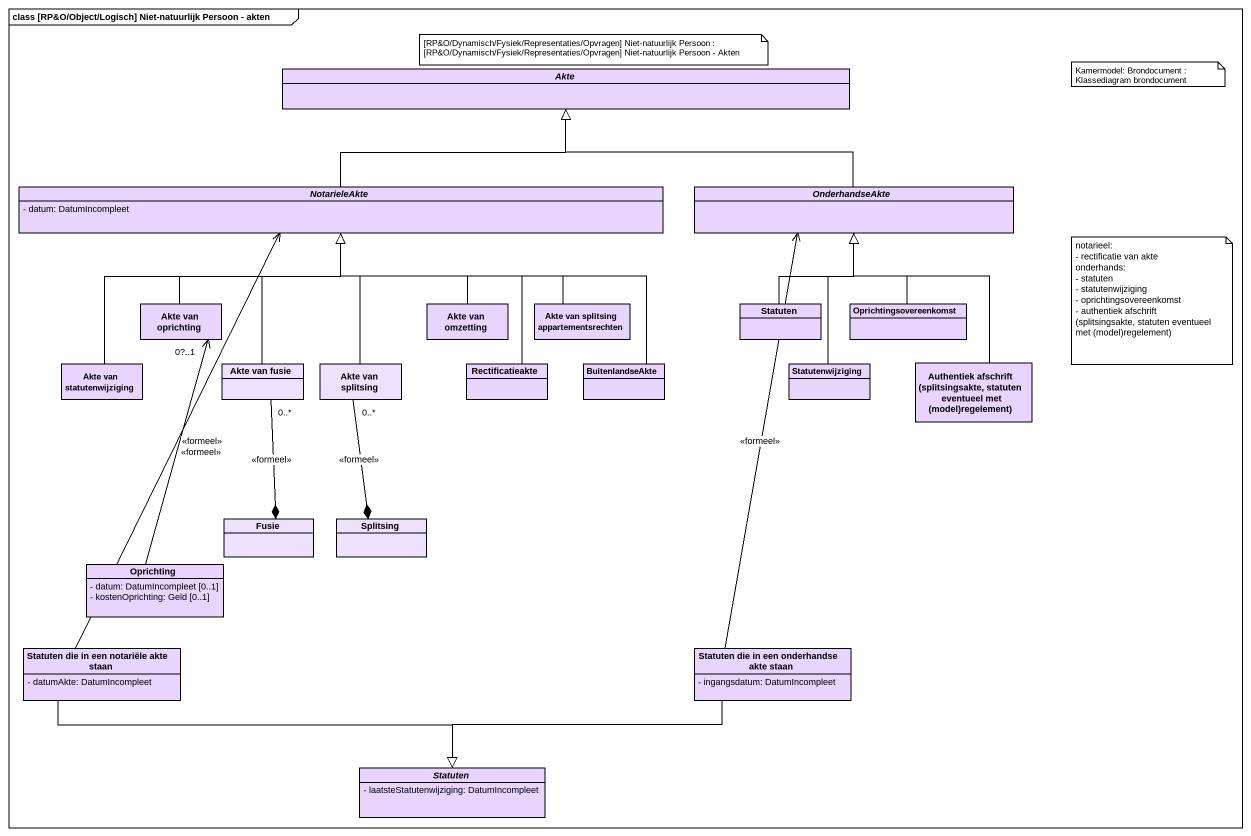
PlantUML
@startuml
mainframe class [RP&O/Object/Logisch] Niet-natuurlijk Persoon - akten
hide circle
hide empty members
skinparam classAttributeIconSize 0
abstract class Akte #E9D4FE
abstract class NotarieleAkte #E9D4FE {
  - datum: DatumIncompleet
}
abstract class OnderhandseAkte #E9D4FE
class "Akte van oprichting" as Akte_van_oprichting #E9D4FE
class "Akte van omzetting" as Akte_van_omzetting #E9D4FE
class "Akte van splitsing appartementsrechten" as Akte_van_splitsing #E9D4FE
class Statuten #E9D4FE
class Oprichtingsovereenkomst #E9D4FE
class "Akte van statutenwijziging" as Akte_van_statutenwijziging #E9D4FE
class "Akte van fusie" as Akte_van_fusie #EDE1FD
class "Akte van splitsing" as Akte_van_splitsing_2 #EDE1FD
class Rectificatieakte #E9D4FE
class BuitenlandseAkte #E9D4FE
class Statutenwijziging #E9D4FE
class "Authentiek afschrift (splitsingsakte, statuten eventueel met (model)regelement)" as Authentiek_afschrift #E9D4FE
class Fusie #EDE1FD
class Splitsing #EDE1FD
class Oprichting #E9D4FE {
  - datum: DatumIncompleet [0..1]
  - kostenOprichting: Geld [0..1]
}
class "Statuten die in een notariële akte staan" as Statuten_die_in_een #E9D4FE {
  - datumAkte: DatumIncompleet
}
class "Statuten die in een onderhandse akte staan" as Statuten_die_in_een_2 #E9D4FE {
  - ingangsdatum: DatumIncompleet
}
abstract class "Statuten" as Statuten_2 #E9D4FE {
  - laatsteStatutenwijziging: DatumIncompleet
}
NotarieleAkte -right-|> Akte
OnderhandseAkte -left-|> Akte
Akte_van_oprichting -up-|> NotarieleAkte
Akte_van_omzetting -up-|> NotarieleAkte
Akte_van_splitsing -left-|> NotarieleAkte
Statuten -up-|> OnderhandseAkte
Oprichtingsovereenkomst -up-|> OnderhandseAkte
Akte_van_statutenwijziging -up-|> NotarieleAkte
Akte_van_fusie -up-|> NotarieleAkte
Akte_van_fusie "0..*" --* Fusie : <<formeel>>
Akte_van_splitsing_2 -up-|> NotarieleAkte
Akte_van_splitsing_2 "0..*" --* Splitsing : <<formeel>>
Rectificatieakte -up-|> NotarieleAkte
BuitenlandseAkte -up-|> NotarieleAkte
Statutenwijziging -up-|> OnderhandseAkte
Authentiek_afschrift -up-|> OnderhandseAkte
Oprichting -up-> "0?..1" Akte_van_oprichting : <<formeel>>
Statuten_die_in_een -up-> NotarieleAkte : <<formeel>>
Statuten_die_in_een -right-|> Statuten_2
Statuten_die_in_een_2 -up-> OnderhandseAkte : <<formeel>>
Statuten_die_in_een_2 -left-|> Statuten_2
note as N1
  [RP&O/Dynamisch/Fysiek/Representaties/Opvragen] Niet-natuurlijk Persoon : [RP&O/Dynamisch/Fysiek/Representaties/Opvragen] Niet-natuurlijk Persoon - Akten
end note
note as N2
  Kamermodel: Brondocument : Klassediagram brondocument
end note
note as N3
  notarieel:
  - rectificatie van akte
  onderhands:
  - statuten
  - statutenwijziging
  - oprichtingsovereenkomst
  - authentiek afschrift (splitsingsakte, statuten eventueel met (model)regelement)
end note
@enduml
